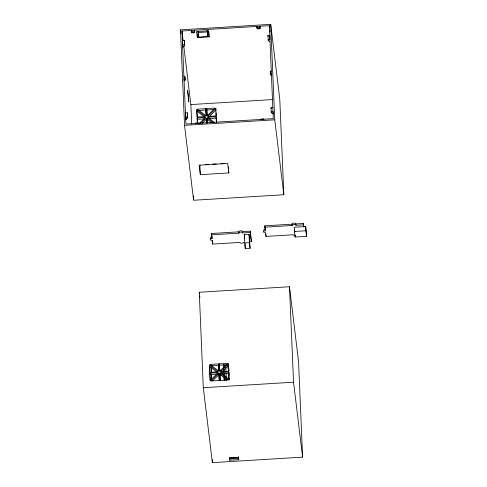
<?xml version="1.0" encoding="UTF-8"?>
<svg xmlns="http://www.w3.org/2000/svg" width="487" height="487" viewBox="0 0 487 487"><rect width="100%" height="100%" fill="white"/><g stroke="black" fill="none" stroke-linecap="round" stroke-linejoin="round"><path stroke-width="0.73" d="M195.403 123.418L195.427 123.047L198.276 122.876L198.252 123.241M260.941 119.412L260.959 119.041L263.808 118.871L263.79 119.236M197.326 37.609L196.864 31.625L198.288 31.539L198.696 37.055L207.626 36.513L207.218 30.991L208.643 30.906L209.106 36.884L197.326 37.609L197.521 37.061M185.103 80.087L184.269 81.067L183.989 78.754L184.993 79.162L185.103 80.087L184.999 77.591L184.89 76.672L183.879 76.264M199.061 123.655L205.49 117.404L197.144 117.915L197.357 123.028M200.291 123.68L206.19 117.951L206.403 123.059M215.79 108.625L207.748 116.436L216.1 115.924L215.79 108.625L215.96 110.013L208.99 116.783M202.068 123.503L206.354 119.339L206.512 122.992M218.882 373.206L210.841 381.017L219.193 380.505L218.882 373.206L219.302 380.432M228.488 363.88L220.447 371.691L228.799 371.179L228.488 363.88L228.653 365.268L221.682 372.038M212.618 380.84L219.053 374.594M184.67 45.668L182.935 47.178L182.479 40.713L184.378 40.598L184.67 45.668L184.378 40.598M186.004 119.394L187.732 117.891L187.446 112.814L185.547 112.935L186.004 119.394L185.912 117.318M271.643 75.729L270.583 74.858L270.474 73.933L270.364 71.443L271.259 70.925M270.474 73.933L271.362 73.415L271.502 74.572M180.482 29.865L270.711 24.35L279.781 99.281L283.83 194.745L193.601 200.26L184.536 125.329L180.482 29.865L180.939 33.609M269.341 25.683L273.286 118.658L185.906 123.996L181.961 31.022L269.341 25.683L269.518 27.181M191.549 31.734L194.398 31.564C195.299 33.987 189.863 33.116 191.458 30.444L191.738 32.757M257.081 27.729L259.93 27.558C260.831 29.981 255.401 29.11 256.99 26.438L257.27 28.751M191.659 32.659L194.514 32.489M257.197 28.654L260.046 28.483M198.361 31.332L198.501 32.489L207.432 31.947L207.626 36.513M197.004 34.948L198.428 34.857M207.359 34.315L208.783 34.23L209.106 36.884M268.246 40.561L267.96 35.49L269.859 35.368L270.035 39.52L268.136 39.636L268.246 40.561L269.798 41.517M182.655 44.865L184.555 44.749M183.776 46.034L190.861 104.571L272.215 99.598M205.794 108.65L197.442 109.161L206.104 115.949L205.794 108.65L206.208 115.876M206.744 108.589L215.096 108.084L207.054 115.888L206.744 108.589L207.158 115.821M198.367 110.5L205.964 110.038M206.914 109.977L213.744 109.563M271.314 112.783L271.198 111.858L273.097 111.742L273.377 114.055L271.314 112.783L271.022 107.706L272.927 107.59M185.724 117.081L187.623 116.965L187.732 117.891M216.459 121.793L216.137 116.758L207.785 117.264L214.712 122.7M197.144 117.915L197.308 119.303L204.144 118.889M208.71 118.609L216.301 118.146M184.536 125.329L274.759 119.814L283.83 194.745M205.149 164.576L208.899 164.344M212.649 164.113L216.392 163.888M220.891 163.608L224.641 163.382M228.811 172.946L227.66 163.468L199.165 165.209L200.315 174.687L228.811 172.946L228.744 171.442M295.274 235.556A1.905 0.931 -2.4 0 1 293.265 234.746L266.005 236.414L265.561 232.713A1.905 0.931 -2.4 0 1 263.546 231.903A1.905 0.931 -2.4 0 1 265.336 230.862L264.831 225.834L292.09 224.166A1.905 0.931 -2.4 0 1 293.874 223.125A1.905 0.931 -2.4 0 1 295.889 223.935L303.486 223.472L303.918 227.027M264.885 227.161L292.145 225.493A1.905 0.931 -2.4 0 1 293.935 224.452A1.905 0.931 -2.4 0 1 295.944 225.262L303.541 224.799L303.766 226.65M305.666 226.534L294.27 227.228L294.446 231.465L295.122 237.017L306.518 236.317L305.666 226.534L306.518 236.317M243.786 242.179A1.905 0.931 -2.4 0 1 241.996 243.22A1.905 0.931 -2.4 0 1 239.988 242.41L212.728 244.078L212.283 240.377A1.905 0.931 -2.4 0 1 210.268 239.567A1.905 0.931 -2.4 0 1 212.058 238.527L211.553 233.498L238.813 231.83A1.905 0.931 -2.4 0 1 240.596 230.789A1.905 0.931 -2.4 0 1 242.611 231.599L250.208 231.136L251.383 241.716L249.314 241.838M211.608 234.825L238.867 233.157A1.905 0.931 -2.4 0 1 240.657 232.116A1.905 0.931 -2.4 0 1 242.666 232.926L250.263 232.463L251.383 241.716M294.446 231.465L305.842 230.765M244.218 234.697L249.064 234.399L250.087 248.254L245.241 248.547L244.218 234.697L244.724 238.861M244.571 242.995L249.417 242.703L250.087 248.254M199.262 292.255L289.491 286.74L298.555 361.671L302.61 457.135L212.381 462.65L203.31 387.719L199.262 292.255L199.445 293.752M218.486 363.905L210.141 364.41L218.797 371.204L218.486 363.905L218.907 371.131M219.436 363.844L227.788 363.332L219.747 371.143L219.436 363.844L219.856 371.07M211.066 365.755L218.657 365.293M219.607 365.232L226.437 364.812M209.836 373.17L218.188 372.658L210.147 380.469L209.836 373.17L210.007 374.558L217.598 374.095M228.829 372.007L220.483 372.518L229.14 379.306L228.829 372.007L229.121 376.317M222.169 373.815L229 373.395M203.31 387.719L293.539 382.204L302.61 457.135M229.627 458.115L238.703 457.561M229.541 457.36L229.73 458.943L238.66 458.395L238.709 459.643L229.785 460.191L229.505 457.877L238.429 457.33L238.709 459.643M196.797 109.788L205.459 116.576L197.107 117.087L196.797 109.788L197.211 117.014M207.352 123.004L207.139 117.897L212.91 122.42M196.961 111.176L204.467 117.057M207.139 117.897L207.304 119.285L211.346 122.45M209.489 365.043L218.152 371.831L209.8 372.342L209.489 365.043L209.94 372.999M219.832 373.145L228.494 379.933L220.142 380.444L219.832 373.145L220.252 380.371M209.66 366.431L217.165 372.312M220.002 374.533L226.93 379.963M294.605 230.004L294.854 232.086M269.883 30.188L270.066 31.685M267.96 35.49L268.069 36.409M270.364 71.443L270.583 74.858M271.022 107.706L271.137 108.631M260.119 28.575L259.839 26.261L259.93 27.558M264.831 225.834L265.336 230.862M265.768 233.602L266.005 236.414M207.292 30.791L207.432 31.947M207.48 33.189L207.2 30.876L198.276 31.424L198.556 33.737M196.864 31.625L197.028 32.988M197.192 34.346L197.442 36.385M194.587 32.58L194.307 30.267L194.398 31.564M227.946 365.901L228.58 371.131M211.553 233.498L212.058 238.527M212.405 240.529L212.582 242.009M238.466 456.818L238.66 458.395M181.961 31.022L183.142 40.78M199.713 295.999L199.895 297.496M303.486 223.472L303.541 224.799M295.889 223.935L295.944 225.262M295.031 234.898L295.122 237.017M292.09 224.166L292.145 225.493M289.491 286.74L293.539 382.204M270.711 24.35L274.759 119.814M250.208 231.136L250.263 232.463M249.064 234.399L249.417 242.703M245.052 244.017L245.241 248.547M242.611 231.599L242.666 232.926M238.813 231.83L238.867 233.157M228.549 166.919L228.647 169.178M238.587 456.952L238.642 458.279M228.75 367.46L228.902 371.106M229.219 378.509L229.28 379.963M228.123 365.171L228.379 371.204M228.476 373.462L228.732 379.495M216.082 112.935L216.204 115.851M216.137 116.758L216.386 122.596M225.846 367.551L226.035 372.056M226.102 373.559L226.26 377.315M226.321 378.819L226.388 380.323M229.657 457.5L229.718 458.827M229.73 458.943L229.785 460.191M224.294 364.653L224.391 366.924M224.483 369.189L224.58 371.459M224.647 372.969L224.805 376.749M224.872 378.259L224.964 380.524M223.411 364.495L223.57 368.269M223.636 369.779L223.728 372.044M223.795 373.553L223.892 375.818M223.953 377.328L224.081 380.341M208.643 30.906L208.783 34.23M212.673 242.751L212.728 244.078M207.304 119.285L207.462 122.931M198.501 32.489L198.696 37.055M211.157 367.515L211.352 372.044M211.449 374.308L211.638 378.831M211.072 367.259L211.291 372.476M211.358 373.967L211.608 379.933M209.946 374.363L210.201 380.408M199.901 164.892L200.315 174.687M212.253 459.618L212.381 462.65M197.308 119.303L197.466 122.955M190.861 104.571L191.695 124.222M193.412 195.713L193.57 199.506M187.446 112.814L187.623 116.965M184.89 76.672L184.993 79.162M263.802 231.021A1.905 0.931 -2.4 0 1 265.275 229.535M210.524 238.685A1.905 0.931 -2.4 0 1 212.003 237.199M188.664 99.098L187.605 90.308L188.792 102.002L188.664 99.098"/></g></svg>
